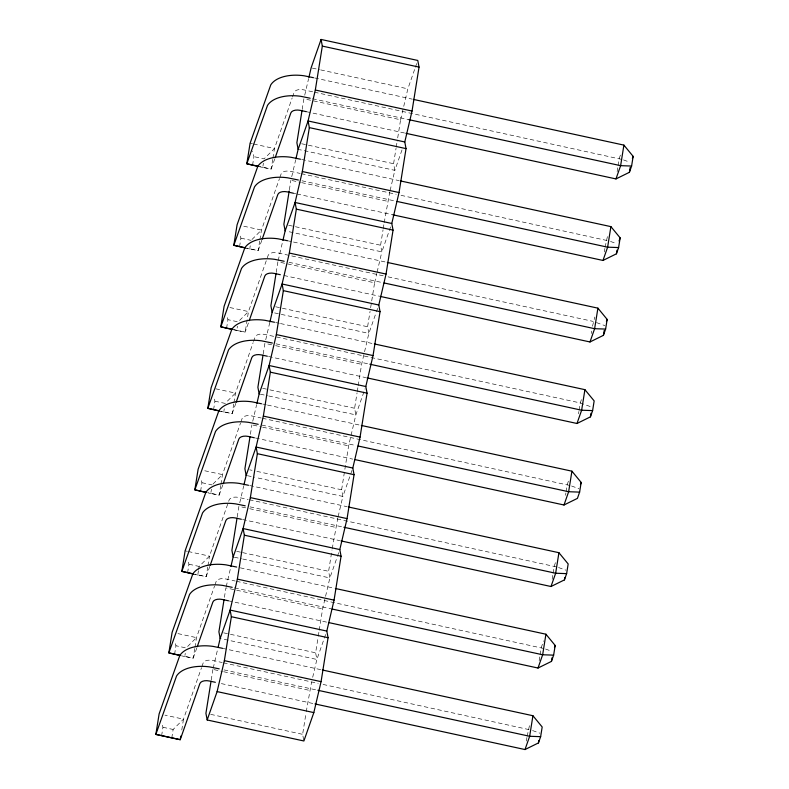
<?xml version="1.0" encoding="UTF-8"?>
<svg xmlns="http://www.w3.org/2000/svg" width="789" height="789" viewBox="0 0 789 789"><rect width="100%" height="100%" fill="white"/><g stroke="black" fill="none" stroke-linecap="round" stroke-linejoin="round"><path stroke-width="0.59" stroke-dasharray="3.94 2.96" d="M161.597 735.841L162.968 727.261L161.686 722.793M174.596 654.318L175.957 645.747L174.685 641.279M187.585 572.804L188.956 564.224L187.674 559.766M200.584 491.291L201.945 482.71L200.672 478.242M213.572 409.767L214.943 401.197L213.987 397.843M226.571 328.254L227.942 319.673L226.976 316.33M239.56 246.74L240.931 238.16L239.659 233.692M252.559 165.217L253.93 156.646L252.332 151.064M171.775 738.05L173.136 729.47L183.492 719.154L201.54 667.642M196.826 647.877L193.216 658.184L184.764 656.537L185.277 653.312M209.815 566.364L206.215 576.66L197.763 575.013L198.443 570.723M198.621 569.658L199.134 566.433L209.489 556.127L229.135 500.029A8.176 4.547 9.1 0 1 238.613 497.415L248.21 499.506M222.814 484.841L219.204 495.147L210.752 493.5L211.442 489.21M235.812 403.327L232.203 413.633L223.751 411.976L224.263 408.761M248.407 322.948L245.192 332.11L236.749 330.463L237.43 326.173M261.8 240.29L258.19 250.596L249.738 248.949L250.251 245.734M274.789 158.776L271.189 169.073L262.737 167.426L263.418 163.136M181.766 730.032L183.492 719.154L164.931 715.13M194.755 648.519L193.216 658.184L182.772 655.915M194.952 647.305L196.491 637.64L214.529 586.119M207.754 566.995L206.215 576.66L194.607 574.145M207.941 565.792L209.489 556.127L188.601 551.59M220.742 485.482L219.204 495.147L207.606 492.622M220.94 484.268L222.478 474.603L240.517 423.091M233.741 403.958L232.203 413.633L220.595 411.108M233.938 402.755L235.477 393.09L253.111 342.712M259.729 240.931L258.19 250.596L246.582 248.071M259.926 239.718L261.465 230.053L279.503 178.531M272.728 159.408L271.189 169.073L259.581 166.558M272.915 158.204L274.464 148.539L292.098 98.161M211.215 680.088L212.922 669.397M224.401 597.381L225.91 587.884L235.467 589.955M237.203 517.051L238.909 506.37L248.456 508.441M250.389 434.344L251.908 424.847M263.191 354.014L264.897 343.333L274.454 345.404M276.189 272.501L277.896 261.81L374.597 282.817L370.248 310.126M289.376 189.794L290.885 180.296M302.177 109.464L303.883 98.783L400.585 119.78L397.183 141.152M303.676 739.875L302.621 734.332L306.033 712.96M306.221 711.777L311.576 682.071M312.691 677.317L316.872 659.466L315.62 652.809L318.075 637.384M318.273 636.19L319.022 631.447M319.22 630.253L322.622 608.891L329.871 577.942L337.031 557.507M242.716 559.016L329.871 577.942L328.609 571.295L332.021 549.923M332.208 548.74L337.85 517.85M338.126 516.657L342.87 496.429L341.607 489.782L348.61 445.854L355.859 414.906L365.011 388.79M268.704 395.979L355.859 414.906L354.606 408.258L357.062 392.823M357.249 391.64L358.009 386.896M358.196 385.703L361.609 364.331L368.857 333.392L376.018 312.957M274.533 312.908L368.857 333.392L367.595 326.745L370.061 311.31M377.112 272.106L381.846 251.878L380.594 245.231L383.05 229.796M383.237 228.603L383.996 223.859M384.184 222.666L389.825 191.776M390.101 190.593L394.845 170.355L393.583 163.708L396.048 148.273M396.236 147.089L396.995 142.336M526.362 741.088L526.934 737.468M527.131 736.255L529.449 725.693M539.163 660.788L539.932 655.955M540.12 654.742L541.284 647.493L543.601 640.855M552.152 579.264L552.931 574.431M553.119 573.228L554.272 565.979L556.215 560.446M565.535 495.334L565.92 492.918M566.117 491.705L567.271 484.456L569.204 478.923M578.534 413.811L578.919 411.394M579.106 410.191L580.26 402.942L581.818 398.514M591.336 333.51L591.72 331.094M592.49 326.261L594.807 317M604.325 251.987L604.907 248.367M605.094 247.154L607.412 236.592M617.126 171.677L617.895 166.844M618.093 165.641L619.247 158.392L621.19 152.859M304.722 95.213L308.627 78.545M291.723 176.726L295.628 160.068M278.172 260.626L282.63 241.582M265.735 339.763L269.917 321.912M252.736 421.277L256.642 404.619M239.748 502.8L243.653 486.132M226.196 586.691L230.654 567.656M213.198 668.214L217.656 649.169M400.585 119.78L407.844 88.841L414.994 68.406M374.597 282.817L376.826 273.3M292.502 97.017L294.1 92.441A8.176 4.547 9.1 0 1 303.578 89.828L313.184 91.918M279.908 177.387L281.111 173.955A8.176 4.547 9.1 0 1 290.589 171.351L300.185 173.432M253.516 341.568L255.123 336.992A8.176 4.547 9.1 0 1 264.601 334.388L580.26 402.942L591.967 407.173M240.921 421.937L242.124 418.505A8.176 4.547 9.1 0 1 251.602 415.902L261.208 417.983M214.933 584.974L216.137 581.542A8.176 4.547 9.1 0 1 225.615 578.939L235.221 581.02M201.935 666.498L203.138 663.056A8.176 4.547 9.1 0 1 212.616 660.452L222.222 662.533M415.399 67.262L416.986 62.725M402.005 149.92L394.845 170.355L299.327 149.614M390.594 226.897L381.846 251.878L287.531 231.394M376.412 311.823L377.606 308.41M352.012 470.313L342.87 496.429L255.715 477.503M337.426 556.373L339.014 551.827M325.62 634.484L316.872 659.466L221.364 638.715M251.967 239.511L261.465 230.053L242.904 226.019M212.991 484.061L222.478 474.603L202.753 470.323M312.326 68.101L319.486 69.649M320.679 69.915L407.844 88.841M314.653 77.953L412.114 99.118M314.387 92.175L622.442 159.546M312.582 98.753L408.84 119.662M306.31 111.673L405.931 133.311M301.654 143.746L393.583 163.708M250.093 143.243L252.411 143.746M253.575 144.002L274.464 148.539L264.098 158.855L253.93 156.646M301.654 159.467L399.126 180.642M301.388 173.698L396.206 194.291M401.009 195.327L609.443 241.059M259.344 166.696L262.737 167.426M301.99 180.789L395.851 201.175M292.078 180.553L300.441 182.367M301.635 182.634L387.596 201.303M293.311 193.197L295.717 193.709M296.911 193.976L392.932 214.825M288.666 225.26L380.594 245.231M287.462 240.724L292.275 241.769M293.478 242.036L386.127 262.155M240.931 238.16L251.109 240.369M383.217 275.805L277.59 252.865A8.176 4.547 9.1 0 0 268.112 255.478L248.466 311.576L245.192 332.11L233.593 329.595M388.02 276.85L593.259 321.429M246.346 248.21L249.738 248.949M289.001 262.313L382.852 282.699M283.922 275.489L378.74 296.082M275.667 306.773L367.595 326.745M229.905 307.542L248.466 311.576L238.11 321.882L227.942 319.673M275.667 322.504L279.276 323.293M280.48 323.549L374.341 343.935M233.357 329.723L236.749 330.463M276.002 343.826L368.66 363.946M275.647 345.661L361.609 364.331M268.526 356.49L365.741 377.606M262.668 388.296L268.645 389.588M269.838 389.855L354.606 408.258M260.35 394.165L267.51 395.723M215.752 388.809L235.477 393.09L225.121 403.406L214.943 401.197M262.678 404.017L266.287 404.806M267.491 405.063L360.139 425.192M262.402 418.249L570.457 485.61M220.358 411.247L223.751 411.976M261.81 425.084L355.661 445.469M253.101 425.103L261.455 426.918M262.648 427.184L348.61 445.854M255.528 438.003L352.752 459.119M249.679 469.81L252.066 470.333M256.839 471.368L341.607 489.782M247.351 475.678L254.512 477.237M249.679 485.541L347.15 506.706M201.945 482.71L212.123 484.919M249.413 499.762L557.468 567.133M208.493 493.007L210.752 493.5M250.014 506.863L342.673 526.983M249.649 508.698L335.611 527.368M242.539 519.517L339.753 540.633M236.68 551.333L241.454 552.369M242.647 552.625L328.609 571.295M234.363 557.202L241.523 558.76M185.119 550.83L187.437 551.333M240.29 567.843L334.151 588.219M188.956 564.224L199.134 566.433M236.414 581.286L544.469 648.647M194.37 574.274L197.763 575.013M234.609 587.854L330.877 608.763M236.661 590.221L322.622 608.891M228.337 600.774L327.958 622.413M223.691 632.847L315.62 652.809M177.929 633.606L196.491 637.64L186.135 647.956L175.957 645.747M222.488 648.311L321.153 669.743M223.425 662.799L318.243 683.392M323.046 684.438L531.48 730.16M181.371 655.797L184.764 656.537M224.027 669.9L316.675 690.02M214.115 669.664L222.468 671.478M223.662 671.735L309.623 690.405M221.344 683.599L313.766 703.67M210.693 714.361L302.621 734.332M162.968 727.261L173.136 729.47M623.507 159.93L629.888 162.238M610.508 241.444L616.89 243.752M596.454 322.583L604.966 325.66M571.522 485.994L578.978 488.687M558.533 567.518L565.979 570.21M545.534 649.031L551.925 651.339M532.545 730.545L539.992 733.237"/><path stroke-width="1.18" d="M180.799 736.068L180.217 739.697L155.857 734.401L159.131 713.867L179.803 655.511A33.246 18.482 9.1 0 1 213 646.378L222.488 648.311M211.028 681.272L205.919 713.325L207.172 719.972L303.883 740.979L313.825 712.595L321.074 681.647L328.076 637.719L326.814 631.072L334.063 600.133L341.065 556.206L339.812 549.558L347.061 518.61L354.064 474.692L352.811 468.035L360.06 437.096L367.063 393.169L365.8 386.521L373.049 355.583L380.051 311.655L378.799 305.008L386.048 274.059L393.05 230.141L391.788 223.484L399.037 192.546L406.039 148.618L404.787 141.971L412.036 111.032L419.038 67.104L417.785 60.457L321.074 39.45L311.132 67.834L308.903 77.361M224.017 599.758L218.908 631.811L220.17 638.459L218.218 646.793M237.016 518.235L231.907 550.288L233.159 556.945L230.93 566.463M250.014 436.721L244.906 468.774L246.158 475.422L243.929 484.949M263.003 355.208L257.895 387.261L259.157 393.908L256.918 403.426M276.002 273.684L270.893 305.738L272.146 312.385L269.917 321.912M289.188 190.977L283.882 224.224L285.145 230.871L282.916 240.389M301.99 110.647L296.881 142.71L298.134 149.358L295.905 158.875M207.172 719.972L217.113 691.588L224.362 660.649L231.364 616.722L230.112 610.075L237.361 579.126L244.363 535.198L243.101 528.551L250.36 497.612L257.362 453.685L256.1 447.038L263.348 416.099L270.351 372.171L269.098 365.514L276.347 334.575L283.35 290.648L282.087 284.001L289.336 253.062L296.339 209.134L295.086 202.487L302.335 171.538L309.337 127.621L308.075 120.964L315.324 90.025L322.326 46.097L321.074 39.45M322.356 669.999L532.93 715.731L529.656 736.275L525.01 749.55L314.969 703.936M335.355 588.486L545.929 634.218L542.654 654.762L538.009 668.036L329.161 622.679M348.353 506.972L558.928 552.704L555.653 573.238L550.998 586.513L340.956 540.899M361.342 425.449L571.917 471.181L568.642 491.725L563.997 504.999L355.149 459.642M374.341 343.935L584.915 389.667L581.641 410.211L576.986 423.486L366.944 377.862M387.33 262.421L597.904 308.154L594.63 328.688L589.985 341.962L379.943 296.348M400.329 180.898L610.903 226.63L607.629 247.174L602.983 260.449L392.932 214.825M413.318 99.384L623.902 145.117L620.627 165.66L615.972 178.925L405.931 133.311M525.01 749.55L538.443 742.932L538.828 740.506M538.009 668.036L551.442 661.409L552.024 657.779M550.998 586.513L564.431 579.895L564.825 577.469M576.986 423.486L590.428 416.858L591 413.229M589.985 341.962L603.417 335.345L604.196 330.502M602.983 260.449L616.416 253.821L616.998 250.192M615.972 178.925L629.405 172.308L630.184 167.465M538.443 742.932L540.643 736.67L542.181 726.985L532.93 715.731M551.442 661.409L553.631 655.146L555.18 645.461L545.929 634.218M564.431 579.895L566.63 573.633L568.169 563.948L558.928 552.704M563.997 504.999L577.43 498.372L579.619 492.119L581.168 482.434L571.917 471.181M590.428 416.858L592.618 410.596L594.156 400.911L584.915 389.667M603.417 335.345L605.617 329.082L607.155 319.397L597.904 308.154M616.416 253.821L618.606 247.568L620.154 237.874L610.903 226.63M629.405 172.308L631.604 166.045L633.143 156.36L623.902 145.117M275.193 157.632L290.825 112.975A8.176 4.547 9.1 0 1 300.303 110.371L306.31 111.673M262.195 239.146L277.836 194.498A8.176 4.547 9.1 0 1 287.314 191.885L293.311 193.197M298.134 149.358L308.075 120.964L404.787 141.971M249.206 320.659L264.838 276.012A8.176 4.547 9.1 0 1 274.316 273.408L280.322 274.71M285.145 230.871L295.086 202.487L391.788 223.484M236.207 402.183L251.849 357.525A8.176 4.547 9.1 0 1 261.327 354.922L267.323 356.224M272.146 312.385L282.087 284.001L378.799 305.008M223.218 483.696L238.85 439.049A8.176 4.547 9.1 0 1 248.328 436.435L254.334 437.747M259.157 393.908L269.098 365.514L365.8 386.521M210.219 565.21L225.861 520.562A8.176 4.547 9.1 0 1 235.339 517.959L241.335 519.261M246.158 475.422L256.1 447.038L352.811 468.035M197.23 646.733L212.862 602.086A8.176 4.547 9.1 0 1 222.34 599.472L228.337 600.774M233.159 556.945L243.101 528.551L339.812 549.558M220.17 638.459L230.112 610.075L326.814 631.072M632.413 158.451L633.143 156.36M619.059 241.01L620.154 237.874M606.425 321.478L607.155 319.397M580.438 484.515L581.168 482.434M554.45 647.552L555.18 645.461M631.604 166.045L620.627 165.66L408.84 119.662M618.606 247.568L607.629 247.174L397.054 201.442M605.617 329.082L594.63 328.688L384.056 282.955M592.618 410.596L581.641 410.211L369.863 364.212M579.619 492.119L568.642 491.725L358.068 445.992M566.63 573.633L555.653 573.238L343.876 527.249M553.631 655.146L542.654 654.762L332.08 609.029M540.643 736.67L529.656 736.275L317.878 690.276M322.326 46.097L419.038 67.104M313.45 77.687L303.962 75.764A33.246 18.482 9.1 0 0 270.765 84.896L250.093 143.243L246.819 163.787L257.086 166.203M315.324 90.025L412.036 111.032M310.176 98.23L300.688 96.297A33.246 18.482 9.1 0 0 267.491 105.43L246.819 163.787L258.417 166.301M309.337 127.621L406.039 148.618M300.451 159.21L290.963 157.277A33.246 18.482 9.1 0 0 257.776 166.41L237.094 224.766L233.82 245.3L245.221 247.963M302.335 171.538L399.037 192.546M298.38 180.01L287.689 177.821A33.246 18.482 9.1 0 0 254.502 186.954L233.82 245.3L245.428 247.825M296.339 209.134L393.05 230.141M287.462 240.724L277.975 238.801A33.246 18.482 9.1 0 0 244.777 247.924L224.106 306.28L220.831 326.824L232.222 329.477M289.336 253.062L386.048 274.059M284.188 261.267L274.7 259.334A33.246 18.482 9.1 0 0 241.503 268.467L220.831 326.824L232.43 329.338M283.35 290.648L380.051 311.655M274.464 322.247L264.976 320.314A33.246 18.482 9.1 0 0 231.788 329.447L211.107 387.793L207.832 408.337L219.234 411M276.347 334.575L373.049 355.583M272.392 343.047L261.701 340.858A33.246 18.482 9.1 0 0 228.514 349.981L207.832 408.337L219.441 410.852M270.351 372.171L367.063 393.169M261.475 403.761L251.987 401.828A33.246 18.482 9.1 0 0 218.79 410.961L198.108 469.317L194.844 489.851L206.235 492.514M263.348 416.099L360.06 437.096M258.2 424.304L248.713 422.371A33.246 18.482 9.1 0 0 215.515 431.504L194.844 489.851L206.442 492.375M257.362 453.685L354.064 474.692M248.476 485.274L238.988 483.351A33.246 18.482 9.1 0 0 205.791 492.484L185.119 550.83L181.845 571.374L193.236 574.037M250.36 497.612L347.061 518.61M245.201 505.818L235.714 503.885A33.246 18.482 9.1 0 0 202.517 513.018L181.845 571.374L193.443 573.889M244.363 535.198L341.065 556.206M236.68 567.054L225.989 564.865A33.246 18.482 9.1 0 0 192.802 573.997L172.12 632.344L168.846 652.888L180.247 655.551M237.361 579.126L334.063 600.133M232.203 587.332L222.715 585.408A33.246 18.482 9.1 0 0 189.528 594.541L168.846 652.888L180.454 655.412M231.364 616.722L328.076 637.719M224.362 660.649L321.074 681.647M219.214 668.855L209.726 666.922A33.246 18.482 9.1 0 0 176.529 676.055L155.857 734.401L180.217 739.697L199.864 683.599A8.176 4.547 9.1 0 1 209.341 680.996L215.348 682.298M217.113 691.588L313.825 712.595"/></g></svg>
